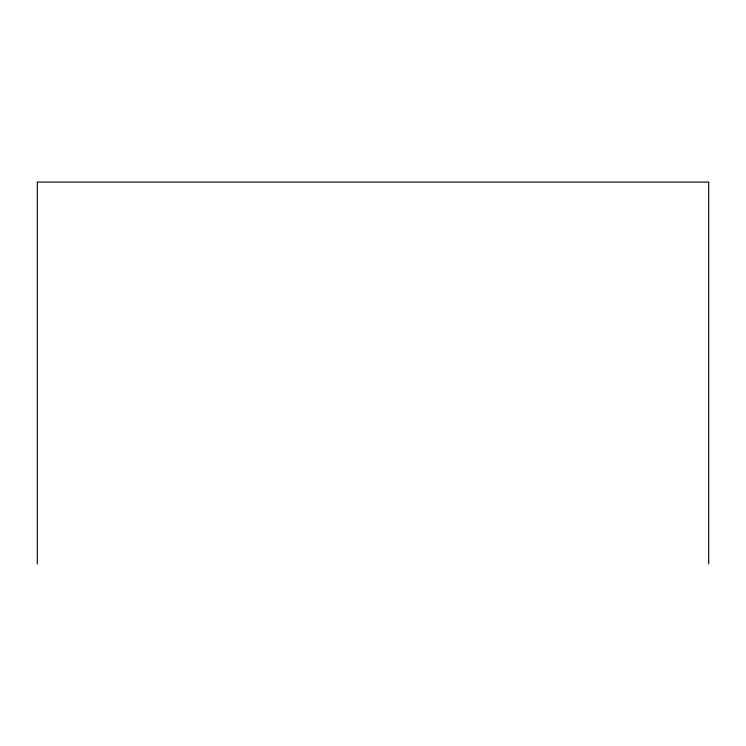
<?xml version="1.0" encoding="UTF-8"?>
<svg xmlns="http://www.w3.org/2000/svg" width="746" height="746" viewBox="0 0 746 746"><rect width="100%" height="100%" fill="white"/><g stroke="black" fill="none" stroke-linecap="round" stroke-linejoin="round"><path stroke-width="1.12" d="M708.7 563.929L708.7 182.071L37.3 182.071L37.3 563.929"/></g></svg>
